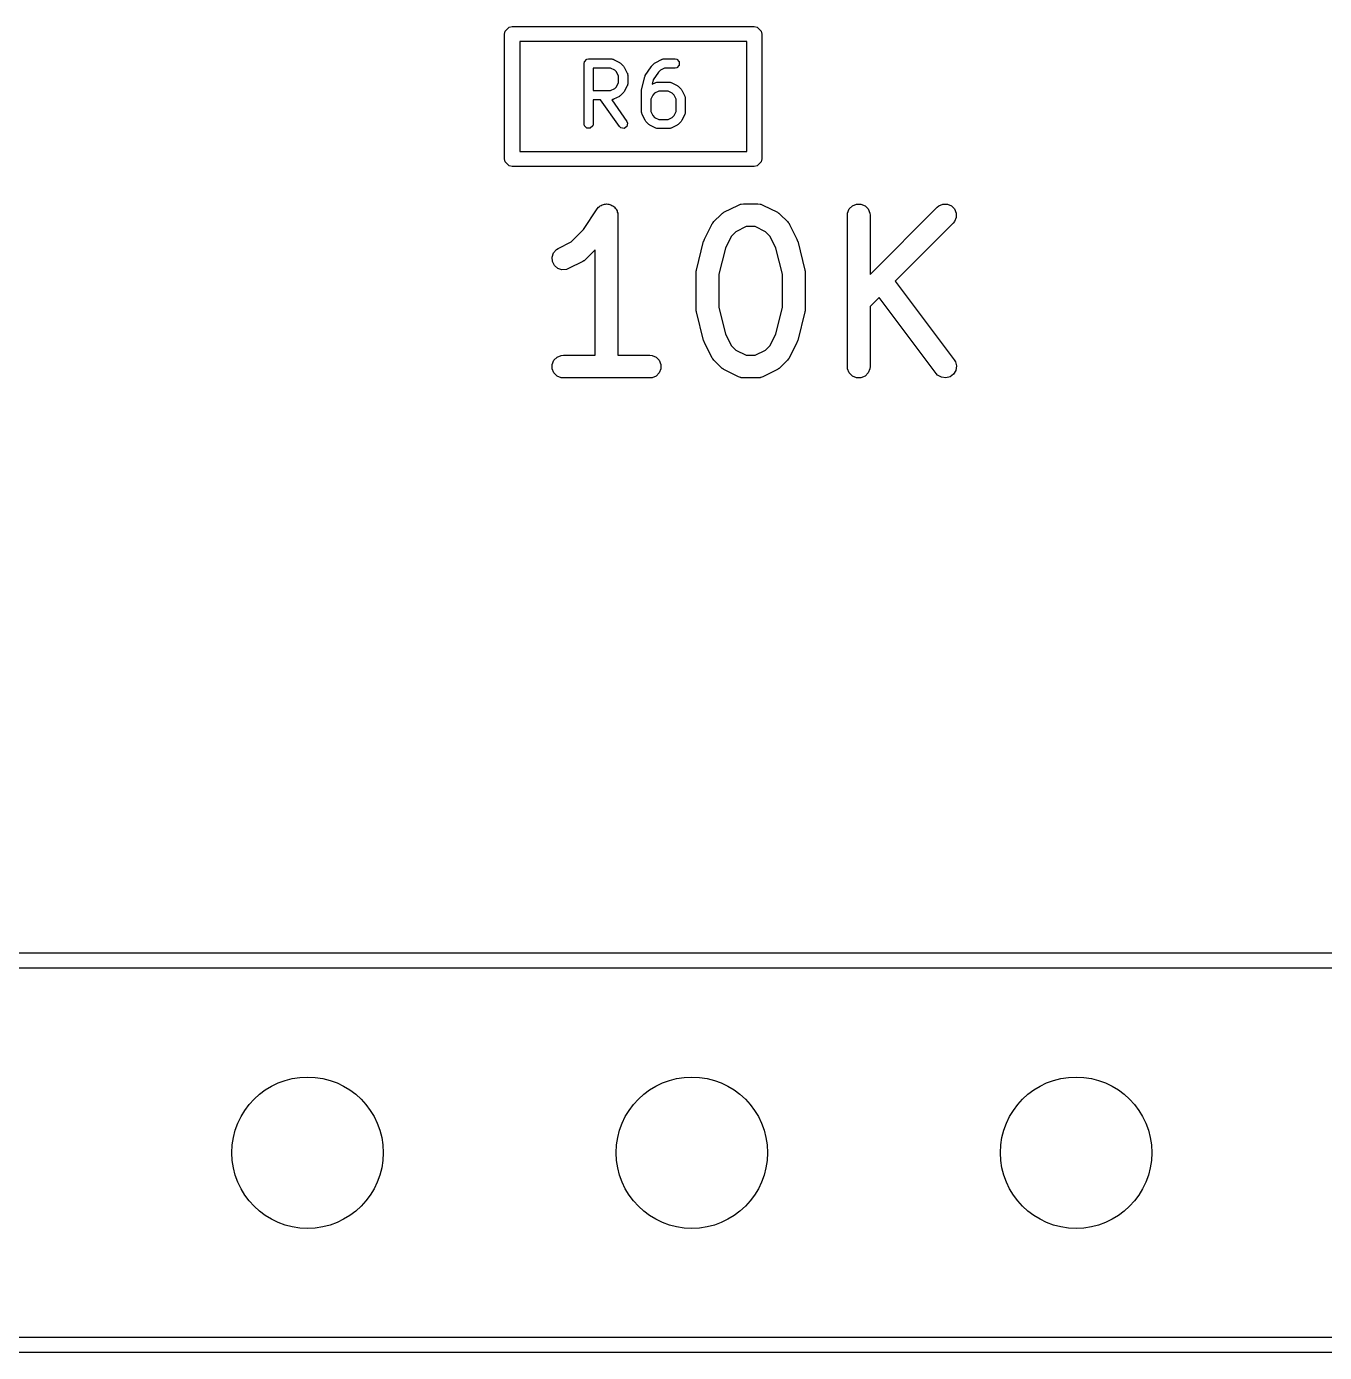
# Model space of a CAD drawing. Extents: x 2.26 to 6.35, y -6.6 to -4.52.
# Drawn here: x 2.7678 to 3.1056, y -6.4693 to -6.1243 of the extents above; entities that cross this region are included whole.
import ezdxf

# ---------------------------------------------------------------- set-up
doc = ezdxf.new("R2010")
doc.units = 0
doc.header["$MEASUREMENT"] = 0
doc.layers.add('BLACK', color=7, linetype='CONTINUOUS')

msp = doc.modelspace()

# ---------------------------------------------------------------- linework, layer by layer
at = {"layer": 'BLACK', "linetype": 'CONTINUOUS'}
for p, q in [((2.89222, -6.12628), (2.89237, -6.12553)), ((2.89222, -6.15876), (2.89222, -6.12628)), ((2.89237, -6.12553), (2.89344, -6.12446)), ((2.89344, -6.12446), (2.89419, -6.12431)), ((2.89419, -6.12431), (2.95719, -6.12431)), ((2.95719, -6.12431), (2.95794, -6.12446)), ((2.95794, -6.12446), (2.959, -6.12553)), ((2.959, -6.12553), (2.95915, -6.12628)), ((2.95915, -6.12628), (2.95915, -6.15876)), ((2.89616, -6.12825), (2.89616, -6.15679)), ((2.95522, -6.12825), (2.89616, -6.12825)), ((2.95522, -6.15679), (2.95522, -6.12825)), ((2.91288, -6.13393), (2.91297, -6.13348)), ((2.91297, -6.13348), (2.91361, -6.13284)), ((2.91361, -6.13284), (2.91407, -6.13275)), ((2.91407, -6.13275), (2.92006, -6.13275)), ((2.92006, -6.13275), (2.92012, -6.13276)), ((2.92012, -6.13276), (2.92015, -6.13276)), ((2.92015, -6.13276), (2.92033, -6.13281)), ((2.92033, -6.13281), (2.92052, -6.13284)), ((2.92052, -6.13284), (2.92054, -6.13286)), ((2.92054, -6.13286), (2.92059, -6.13288)), ((2.92059, -6.13288), (2.92209, -6.13363)), ((2.92209, -6.13363), (2.92224, -6.13374)), ((2.92224, -6.13374), (2.9224, -6.13385)), ((2.93123, -6.13385), (2.93139, -6.13374)), ((2.93139, -6.13374), (2.93153, -6.13363)), ((2.93153, -6.13363), (2.93303, -6.13288)), ((2.93303, -6.13288), (2.93309, -6.13286)), ((2.93309, -6.13286), (2.93311, -6.13284)), ((2.93311, -6.13284), (2.9333, -6.13281)), ((2.9333, -6.13281), (2.93348, -6.13276)), ((2.93348, -6.13276), (2.9335, -6.13276)), ((2.9335, -6.13276), (2.93356, -6.13275)), ((2.93356, -6.13275), (2.93656, -6.13275)), ((2.93656, -6.13275), (2.93701, -6.13284)), ((2.93701, -6.13284), (2.93765, -6.13348)), ((2.93765, -6.13348), (2.93765, -6.13439)), ((2.91288, -6.14968), (2.91288, -6.13393)), ((2.91979, -6.13512), (2.91525, -6.13512)), ((2.91525, -6.13512), (2.91525, -6.141)), ((2.92086, -6.13565), (2.91979, -6.13512)), ((2.92134, -6.13613), (2.92086, -6.13565)), ((2.92188, -6.13721), (2.92134, -6.13613)), ((2.9224, -6.13385), (2.92315, -6.1346)), ((2.92315, -6.1346), (2.92325, -6.13476)), ((2.92325, -6.13476), (2.92337, -6.13491)), ((2.92337, -6.13491), (2.92412, -6.13641)), ((2.92412, -6.13641), (2.92414, -6.13646)), ((2.92414, -6.13646), (2.92416, -6.13648)), ((2.92416, -6.13648), (2.92419, -6.13667)), ((2.92419, -6.13667), (2.92424, -6.13685)), ((2.92424, -6.13685), (2.92423, -6.13688)), ((2.92423, -6.13688), (2.92425, -6.13693)), ((2.92425, -6.13693), (2.92425, -6.13918)), ((2.92875, -6.13722), (2.92883, -6.13703)), ((2.92883, -6.13703), (2.93033, -6.13478)), ((2.93033, -6.13478), (2.93041, -6.1347)), ((2.93041, -6.1347), (2.93048, -6.1346)), ((2.93048, -6.1346), (2.93123, -6.13385)), ((2.93223, -6.13619), (2.93091, -6.13817)), ((2.93276, -6.13565), (2.93223, -6.13619)), ((2.93384, -6.13512), (2.93276, -6.13565)), ((2.93656, -6.13512), (2.93384, -6.13512)), ((2.93701, -6.13503), (2.93656, -6.13512)), ((2.93765, -6.13439), (2.93701, -6.13503)), ((2.91979, -6.141), (2.92086, -6.14046)), ((2.92086, -6.14046), (2.92134, -6.13998)), ((2.92134, -6.13998), (2.92188, -6.1389)), ((2.92188, -6.1389), (2.92188, -6.13721)), ((2.92412, -6.13971), (2.92337, -6.14121)), ((2.92414, -6.13965), (2.92412, -6.13971)), ((2.92416, -6.13964), (2.92414, -6.13965)), ((2.92419, -6.13945), (2.92416, -6.13964)), ((2.92424, -6.13927), (2.92419, -6.13945)), ((2.92425, -6.13918), (2.92423, -6.13924)), ((2.92423, -6.13924), (2.92424, -6.13927)), ((2.92788, -6.14068), (2.92791, -6.14054)), ((2.92791, -6.14054), (2.92792, -6.1404)), ((2.92792, -6.1404), (2.92867, -6.1374)), ((2.92867, -6.1374), (2.92875, -6.13722)), ((2.93091, -6.13817), (2.93062, -6.13934)), ((2.93062, -6.13934), (2.93153, -6.13888)), ((2.93153, -6.13888), (2.93159, -6.13886)), ((2.93159, -6.13886), (2.93161, -6.13884)), ((2.93161, -6.13884), (2.9318, -6.13881)), ((2.9318, -6.13881), (2.93198, -6.13876)), ((2.93198, -6.13876), (2.93201, -6.13876)), ((2.93201, -6.13876), (2.93206, -6.13875)), ((2.93206, -6.13875), (2.93506, -6.13875)), ((2.93506, -6.13875), (2.93512, -6.13876)), ((2.93512, -6.13876), (2.93515, -6.13876)), ((2.93515, -6.13876), (2.93533, -6.13881)), ((2.93533, -6.13881), (2.93551, -6.13884)), ((2.93551, -6.13884), (2.93553, -6.13886)), ((2.93553, -6.13886), (2.93559, -6.13888)), ((2.93559, -6.13888), (2.93709, -6.13963)), ((2.93709, -6.13963), (2.93724, -6.13974)), ((2.93724, -6.13974), (2.9374, -6.13985)), ((2.9374, -6.13985), (2.93815, -6.1406)), ((2.93815, -6.1406), (2.93825, -6.14076)), ((2.91525, -6.141), (2.91979, -6.141)), ((2.9172, -6.14336), (2.91525, -6.14336)), ((2.91525, -6.14336), (2.91525, -6.14968)), ((2.9221, -6.15036), (2.9172, -6.14336)), ((2.92012, -6.14335), (2.92008, -6.14336)), ((2.92008, -6.14336), (2.92403, -6.149)), ((2.92015, -6.14336), (2.92012, -6.14335)), ((2.92033, -6.14331), (2.92015, -6.14336)), ((2.92052, -6.14327), (2.92033, -6.14331)), ((2.92054, -6.14326), (2.92052, -6.14327)), ((2.92059, -6.14324), (2.92054, -6.14326)), ((2.92209, -6.14249), (2.92059, -6.14324)), ((2.92224, -6.14237), (2.92209, -6.14249)), ((2.9224, -6.14227), (2.92224, -6.14237)), ((2.92315, -6.14152), (2.9224, -6.14227)), ((2.92325, -6.14136), (2.92315, -6.14152)), ((2.92337, -6.14121), (2.92325, -6.14136)), ((2.92788, -6.14668), (2.92788, -6.14068)), ((2.93078, -6.14213), (2.93024, -6.14321)), ((2.93024, -6.14321), (2.93024, -6.1464)), ((2.93126, -6.14165), (2.93078, -6.14213)), ((2.93234, -6.14111), (2.93126, -6.14165)), ((2.93478, -6.14111), (2.93234, -6.14111)), ((2.93586, -6.14165), (2.93478, -6.14111)), ((2.93634, -6.14213), (2.93586, -6.14165)), ((2.93688, -6.14321), (2.93634, -6.14213)), ((2.93688, -6.1464), (2.93688, -6.14321)), ((2.93825, -6.14076), (2.93837, -6.14091)), ((2.93837, -6.14091), (2.93912, -6.1424)), ((2.93912, -6.1424), (2.93913, -6.14246)), ((2.93913, -6.14246), (2.93915, -6.14248)), ((2.93915, -6.14248), (2.93919, -6.14267)), ((2.93919, -6.14267), (2.93924, -6.14285)), ((2.93924, -6.14285), (2.93923, -6.14287)), ((2.93923, -6.14287), (2.93924, -6.14293)), ((2.93924, -6.14293), (2.93924, -6.14668)), ((2.92789, -6.14674), (2.92788, -6.14668)), ((2.92789, -6.14677), (2.92789, -6.14674)), ((2.92794, -6.14695), (2.92789, -6.14677)), ((2.92797, -6.14713), (2.92794, -6.14695)), ((2.92799, -6.14715), (2.92797, -6.14713)), ((2.92801, -6.14721), (2.92799, -6.14715)), ((2.92876, -6.14871), (2.92801, -6.14721)), ((2.93024, -6.1464), (2.93078, -6.14748)), ((2.93078, -6.14748), (2.93126, -6.14796)), ((2.93586, -6.14796), (2.93634, -6.14748)), ((2.93634, -6.14748), (2.93688, -6.1464)), ((2.93912, -6.14721), (2.93837, -6.14871)), ((2.93913, -6.14715), (2.93912, -6.14721)), ((2.93915, -6.14713), (2.93913, -6.14715)), ((2.93919, -6.14695), (2.93915, -6.14713)), ((2.93924, -6.14677), (2.93919, -6.14695)), ((2.93924, -6.14668), (2.93923, -6.14674)), ((2.93923, -6.14674), (2.93924, -6.14677)), ((2.91297, -6.15013), (2.91288, -6.14968)), ((2.91361, -6.15077), (2.91297, -6.15013)), ((2.91452, -6.15077), (2.91361, -6.15077)), ((2.91516, -6.15013), (2.91452, -6.15077)), ((2.91525, -6.14968), (2.91516, -6.15013)), ((2.92243, -6.15068), (2.9221, -6.15036)), ((2.92332, -6.15084), (2.92243, -6.15068)), ((2.92406, -6.15032), (2.92332, -6.15084)), ((2.92403, -6.149), (2.92422, -6.14943)), ((2.92422, -6.14943), (2.92406, -6.15032)), ((2.92887, -6.14886), (2.92876, -6.14871)), ((2.92898, -6.14902), (2.92887, -6.14886)), ((2.92973, -6.14977), (2.92898, -6.14902)), ((2.92989, -6.14987), (2.92973, -6.14977)), ((2.93004, -6.14999), (2.92989, -6.14987)), ((2.93153, -6.15074), (2.93004, -6.14999)), ((2.93126, -6.14796), (2.93234, -6.1485)), ((2.93159, -6.15075), (2.93153, -6.15074)), ((2.93161, -6.15077), (2.93159, -6.15075)), ((2.9318, -6.15081), (2.93161, -6.15077)), ((2.93198, -6.15086), (2.9318, -6.15081)), ((2.93201, -6.15085), (2.93198, -6.15086)), ((2.93206, -6.15086), (2.93201, -6.15085)), ((2.93506, -6.15086), (2.93206, -6.15086)), ((2.93234, -6.1485), (2.93478, -6.1485)), ((2.93478, -6.1485), (2.93586, -6.14796)), ((2.93512, -6.15085), (2.93506, -6.15086)), ((2.93515, -6.15086), (2.93512, -6.15085)), ((2.93533, -6.15081), (2.93515, -6.15086)), ((2.93551, -6.15077), (2.93533, -6.15081)), ((2.93553, -6.15075), (2.93551, -6.15077)), ((2.93559, -6.15074), (2.93553, -6.15075)), ((2.93709, -6.14999), (2.93559, -6.15074)), ((2.93724, -6.14987), (2.93709, -6.14999)), ((2.9374, -6.14977), (2.93724, -6.14987)), ((2.93815, -6.14902), (2.9374, -6.14977)), ((2.93825, -6.14886), (2.93815, -6.14902)), ((2.93837, -6.14871), (2.93825, -6.14886)), ((2.89616, -6.15679), (2.95522, -6.15679)), ((2.89237, -6.15951), (2.89222, -6.15876)), ((2.89344, -6.16058), (2.89237, -6.15951)), ((2.89419, -6.16073), (2.89344, -6.16058)), ((2.95719, -6.16073), (2.89419, -6.16073)), ((2.95794, -6.16058), (2.95719, -6.16073)), ((2.959, -6.15951), (2.95794, -6.16058)), ((2.95915, -6.15876), (2.959, -6.15951)), ((2.9163, -6.17178), (2.91666, -6.17133)), ((2.91666, -6.17133), (2.91691, -6.17117)), ((2.91691, -6.17117), (2.91711, -6.17096)), ((2.91711, -6.17096), (2.91738, -6.17085)), ((2.91738, -6.17085), (2.91762, -6.17069)), ((2.91762, -6.17069), (2.91791, -6.17063)), ((2.91791, -6.17063), (2.91818, -6.17052)), ((2.91818, -6.17052), (2.91847, -6.17052)), ((2.91847, -6.17052), (2.91875, -6.17047)), ((2.91875, -6.17047), (2.91904, -6.17052)), ((2.91904, -6.17052), (2.91933, -6.17052)), ((2.91933, -6.17052), (2.9196, -6.17063)), ((2.9196, -6.17063), (2.91988, -6.17069)), ((2.91988, -6.17069), (2.92012, -6.17085)), ((2.92012, -6.17085), (2.92039, -6.17096)), ((2.92039, -6.17096), (2.9206, -6.17117)), ((2.9206, -6.17117), (2.92084, -6.17133)), ((2.92084, -6.17133), (2.921, -6.17157)), ((2.921, -6.17157), (2.92121, -6.17178)), ((2.9493, -6.17265), (2.95305, -6.17078)), ((2.95305, -6.17078), (2.95359, -6.17057)), ((2.95359, -6.17057), (2.9537, -6.17056)), ((2.9537, -6.17056), (2.9538, -6.17052)), ((2.9538, -6.17052), (2.95437, -6.17047)), ((2.95437, -6.17047), (2.95812, -6.17047)), ((2.95812, -6.17047), (2.9587, -6.17052)), ((2.9587, -6.17052), (2.9588, -6.17056)), ((2.9588, -6.17056), (2.9589, -6.17057)), ((2.9589, -6.17057), (2.95944, -6.17078)), ((2.95944, -6.17078), (2.96319, -6.17265)), ((2.98191, -6.17178), (2.98273, -6.17096)), ((2.98273, -6.17096), (2.98379, -6.17052)), ((2.98379, -6.17052), (2.98495, -6.17052)), ((2.98495, -6.17052), (2.98601, -6.17096)), ((2.98601, -6.17096), (2.98682, -6.17178)), ((2.98732, -6.18879), (3.00478, -6.17133)), ((3.00478, -6.17133), (3.00523, -6.17096)), ((3.00523, -6.17096), (3.00629, -6.17052)), ((3.00629, -6.17052), (3.00744, -6.17052)), ((3.00744, -6.17052), (3.00851, -6.17096)), ((3.00851, -6.17096), (3.00932, -6.17178)), ((2.91271, -6.17716), (2.9163, -6.17178)), ((2.9163, -6.17178), (2.9163, -6.17178)), ((2.9163, -6.17178), (2.9163, -6.17178)), ((2.9163, -6.17178), (2.9163, -6.17178)), ((2.92121, -6.17178), (2.92132, -6.17204)), ((2.92132, -6.17204), (2.92148, -6.17229)), ((2.92148, -6.17229), (2.92154, -6.17257)), ((2.92154, -6.17257), (2.92165, -6.17284)), ((2.92165, -6.17284), (2.9217, -6.17341)), ((2.9217, -6.17341), (2.92171, -6.17341)), ((2.92171, -6.17341), (2.9217, -6.17342)), ((2.9217, -6.17342), (2.92171, -6.17342)), ((2.92171, -6.17342), (2.92171, -6.20984)), ((2.94647, -6.17531), (2.94666, -6.17508)), ((2.94666, -6.17508), (2.94854, -6.1732)), ((2.94854, -6.1732), (2.94876, -6.17302)), ((2.94876, -6.17302), (2.94881, -6.17296)), ((2.94881, -6.17296), (2.9489, -6.1729)), ((2.9489, -6.1729), (2.94898, -6.17284)), ((2.94898, -6.17284), (2.94905, -6.17281)), ((2.94905, -6.17281), (2.9493, -6.17265)), ((2.96319, -6.17265), (2.96344, -6.17281)), ((2.96344, -6.17281), (2.96351, -6.17284)), ((2.96351, -6.17284), (2.96359, -6.1729)), ((2.96359, -6.1729), (2.96368, -6.17296)), ((2.96368, -6.17296), (2.96373, -6.17302)), ((2.96373, -6.17302), (2.96396, -6.1732)), ((2.96396, -6.1732), (2.96583, -6.17508)), ((2.96583, -6.17508), (2.96602, -6.17531)), ((2.98142, -6.17342), (2.98147, -6.17284)), ((2.98142, -6.21279), (2.98142, -6.17342)), ((2.98147, -6.17284), (2.98191, -6.17178)), ((2.98682, -6.17178), (2.98727, -6.17284)), ((2.98727, -6.17284), (2.98732, -6.17342)), ((2.98732, -6.17342), (2.98732, -6.18879)), ((3.00932, -6.17506), (3.00895, -6.17551)), ((3.00932, -6.17178), (3.00976, -6.17284)), ((3.00976, -6.17399), (3.00932, -6.17506)), ((3.00976, -6.17284), (3.00976, -6.17399)), ((2.9095, -6.18037), (2.91271, -6.17716)), ((2.94423, -6.1796), (2.94611, -6.17585)), ((2.94611, -6.17585), (2.94626, -6.1756)), ((2.94626, -6.1756), (2.94629, -6.17553)), ((2.94629, -6.17553), (2.94636, -6.17545)), ((2.94636, -6.17545), (2.94642, -6.17536)), ((2.94642, -6.17536), (2.94647, -6.17531)), ((2.95237, -6.17772), (2.95118, -6.17892)), ((2.95507, -6.17637), (2.95237, -6.17772)), ((2.95743, -6.17637), (2.95507, -6.17637)), ((2.96012, -6.17772), (2.95743, -6.17637)), ((2.96132, -6.17892), (2.96012, -6.17772)), ((2.96602, -6.17531), (2.96608, -6.17536)), ((2.96608, -6.17536), (2.96614, -6.17545)), ((2.96614, -6.17545), (2.9662, -6.17553)), ((2.9662, -6.17553), (2.96623, -6.1756)), ((2.96623, -6.1756), (2.96639, -6.17585)), ((2.96639, -6.17585), (2.96826, -6.1796)), ((3.00895, -6.17551), (2.99389, -6.19057)), ((2.90569, -6.18233), (2.90618, -6.18203)), ((2.90618, -6.18203), (2.9095, -6.18037)), ((2.94213, -6.1877), (2.94401, -6.1802)), ((2.94401, -6.1802), (2.94402, -6.18016)), ((2.94402, -6.18016), (2.94403, -6.18014)), ((2.94403, -6.18014), (2.94412, -6.1799)), ((2.94412, -6.1799), (2.9442, -6.17966)), ((2.9442, -6.17966), (2.94422, -6.17964)), ((2.94422, -6.17964), (2.94423, -6.1796)), ((2.94966, -6.18195), (2.94795, -6.18878)), ((2.95118, -6.17892), (2.94966, -6.18195)), ((2.96284, -6.18195), (2.96132, -6.17892)), ((2.96454, -6.18878), (2.96284, -6.18195)), ((2.96826, -6.1796), (2.96828, -6.17964)), ((2.96828, -6.17964), (2.96829, -6.17966)), ((2.96829, -6.17966), (2.96838, -6.1799)), ((2.96838, -6.1799), (2.96847, -6.18014)), ((2.96847, -6.18014), (2.96847, -6.18016)), ((2.96847, -6.18016), (2.96849, -6.1802)), ((2.96849, -6.1802), (2.97036, -6.1877)), ((2.90457, -6.1843), (2.90494, -6.1832)), ((2.90466, -6.18545), (2.90457, -6.1843)), ((2.90517, -6.18648), (2.90466, -6.18545)), ((2.90494, -6.1832), (2.90569, -6.18233)), ((2.91257, -6.18543), (2.90882, -6.18731)), ((2.91282, -6.18528), (2.91257, -6.18543)), ((2.91289, -6.18525), (2.91282, -6.18528)), ((2.91297, -6.18518), (2.91289, -6.18525)), ((2.91306, -6.18512), (2.91297, -6.18518)), ((2.91311, -6.18507), (2.91306, -6.18512)), ((2.91334, -6.18488), (2.91311, -6.18507)), ((2.9158, -6.18242), (2.91334, -6.18488)), ((2.9158, -6.20984), (2.9158, -6.18242)), ((2.90604, -6.18723), (2.90517, -6.18648)), ((2.90713, -6.1876), (2.90604, -6.18723)), ((2.90828, -6.18751), (2.90713, -6.1876)), ((2.90882, -6.18731), (2.90828, -6.18751)), ((2.94205, -6.18827), (2.94208, -6.18806)), ((2.94206, -6.18832), (2.94205, -6.18827)), ((2.94205, -6.18842), (2.94206, -6.18832)), ((2.94205, -6.19779), (2.94205, -6.18842)), ((2.94208, -6.18806), (2.9421, -6.18784)), ((2.9421, -6.18784), (2.94212, -6.1878)), ((2.94212, -6.1878), (2.94213, -6.1877)), ((2.94795, -6.18878), (2.94795, -6.19743)), ((2.96454, -6.19743), (2.96454, -6.18878)), ((2.97036, -6.1877), (2.97038, -6.1878)), ((2.97038, -6.1878), (2.97039, -6.18784)), ((2.97039, -6.18784), (2.97041, -6.18806)), ((2.97041, -6.18806), (2.97045, -6.18827)), ((2.97045, -6.18827), (2.97044, -6.18832)), ((2.97044, -6.18832), (2.97045, -6.18842)), ((2.97045, -6.18842), (2.97045, -6.19779)), ((2.99389, -6.19057), (3.00923, -6.21102)), ((2.98967, -6.19479), (2.98732, -6.19714)), ((3.0045, -6.21456), (2.98967, -6.19479)), ((2.94206, -6.19789), (2.94205, -6.19779)), ((2.94205, -6.19793), (2.94206, -6.19789)), ((2.94208, -6.19815), (2.94205, -6.19793)), ((2.9421, -6.19837), (2.94208, -6.19815)), ((2.94212, -6.19841), (2.9421, -6.19837)), ((2.94213, -6.19851), (2.94212, -6.19841)), ((2.94401, -6.20601), (2.94213, -6.19851)), ((2.94795, -6.19743), (2.94966, -6.20426)), ((2.96284, -6.20426), (2.96454, -6.19743)), ((2.97036, -6.19851), (2.96849, -6.20601)), ((2.97038, -6.19841), (2.97036, -6.19851)), ((2.97039, -6.19837), (2.97038, -6.19841)), ((2.97041, -6.19815), (2.97039, -6.19837)), ((2.97045, -6.19793), (2.97041, -6.19815)), ((2.97045, -6.19779), (2.97044, -6.19789)), ((2.97044, -6.19789), (2.97045, -6.19793)), ((2.98732, -6.19714), (2.98732, -6.21279)), ((2.94402, -6.20605), (2.94401, -6.20601)), ((2.94403, -6.20607), (2.94402, -6.20605)), ((2.94412, -6.20631), (2.94403, -6.20607)), ((2.94966, -6.20426), (2.95118, -6.20729)), ((2.96132, -6.20729), (2.96284, -6.20426)), ((2.96847, -6.20607), (2.96838, -6.20631)), ((2.96849, -6.20601), (2.96847, -6.20605)), ((2.96847, -6.20605), (2.96847, -6.20607)), ((2.9442, -6.20655), (2.94412, -6.20631)), ((2.94422, -6.20657), (2.9442, -6.20655)), ((2.94423, -6.20661), (2.94422, -6.20657)), ((2.94611, -6.21036), (2.94423, -6.20661)), ((2.95118, -6.20729), (2.95237, -6.20849)), ((2.95237, -6.20849), (2.95507, -6.20984)), ((2.95743, -6.20984), (2.96012, -6.20849)), ((2.96012, -6.20849), (2.96132, -6.20729)), ((2.96826, -6.20661), (2.96639, -6.21036)), ((2.96828, -6.20657), (2.96826, -6.20661)), ((2.96829, -6.20655), (2.96828, -6.20657)), ((2.96838, -6.20631), (2.96829, -6.20655)), ((2.90461, -6.21221), (2.90505, -6.21115)), ((2.90461, -6.21336), (2.90461, -6.21221)), ((2.90505, -6.21115), (2.90586, -6.21033)), ((2.90586, -6.21033), (2.90693, -6.20989)), ((2.90693, -6.20989), (2.9075, -6.20984)), ((2.9075, -6.20984), (2.9158, -6.20984)), ((2.92171, -6.20984), (2.93, -6.20984)), ((2.93, -6.20984), (2.93058, -6.20989)), ((2.93058, -6.20989), (2.93164, -6.21033)), ((2.93164, -6.21033), (2.93246, -6.21115)), ((2.93246, -6.21115), (2.9329, -6.21221)), ((2.9329, -6.21221), (2.9329, -6.21336)), ((2.94626, -6.21061), (2.94611, -6.21036)), ((2.94629, -6.21068), (2.94626, -6.21061)), ((2.94636, -6.21076), (2.94629, -6.21068)), ((2.94642, -6.21085), (2.94636, -6.21076)), ((2.94647, -6.2109), (2.94642, -6.21085)), ((2.94666, -6.21113), (2.94647, -6.2109)), ((2.94854, -6.213), (2.94666, -6.21113)), ((2.94876, -6.21319), (2.94854, -6.213)), ((2.95507, -6.20984), (2.95743, -6.20984)), ((2.96396, -6.213), (2.96373, -6.21319)), ((2.96583, -6.21113), (2.96396, -6.213)), ((2.96602, -6.2109), (2.96583, -6.21113)), ((2.96608, -6.21085), (2.96602, -6.2109)), ((2.96614, -6.21076), (2.96608, -6.21085)), ((2.9662, -6.21068), (2.96614, -6.21076)), ((2.96623, -6.21061), (2.9662, -6.21068)), ((2.96639, -6.21036), (2.96623, -6.21061)), ((2.98147, -6.21336), (2.98142, -6.21279)), ((2.98732, -6.21279), (2.98727, -6.21336)), ((3.00923, -6.21102), (3.00953, -6.21151)), ((3.00953, -6.21151), (3.00981, -6.21263)), ((3.00981, -6.21263), (3.00965, -6.21377)), ((2.90505, -6.21443), (2.90461, -6.21336)), ((2.90586, -6.21524), (2.90505, -6.21443)), ((2.90693, -6.21568), (2.90586, -6.21524)), ((2.9075, -6.21574), (2.90693, -6.21568)), ((2.93, -6.21574), (2.9075, -6.21574)), ((2.93058, -6.21568), (2.93, -6.21574)), ((2.93164, -6.21524), (2.93058, -6.21568)), ((2.93246, -6.21443), (2.93164, -6.21524)), ((2.9329, -6.21336), (2.93246, -6.21443)), ((2.94881, -6.21325), (2.94876, -6.21319)), ((2.9489, -6.2133), (2.94881, -6.21325)), ((2.94898, -6.21337), (2.9489, -6.2133)), ((2.94905, -6.2134), (2.94898, -6.21337)), ((2.9493, -6.21355), (2.94905, -6.2134)), ((2.95305, -6.21543), (2.9493, -6.21355)), ((2.95359, -6.21564), (2.95305, -6.21543)), ((2.9537, -6.21564), (2.95359, -6.21564)), ((2.9538, -6.21568), (2.9537, -6.21564)), ((2.95437, -6.21574), (2.9538, -6.21568)), ((2.95812, -6.21574), (2.95437, -6.21574)), ((2.9587, -6.21568), (2.95812, -6.21574)), ((2.9588, -6.21564), (2.9587, -6.21568)), ((2.9589, -6.21564), (2.9588, -6.21564)), ((2.95944, -6.21543), (2.9589, -6.21564)), ((2.96319, -6.21355), (2.95944, -6.21543)), ((2.96344, -6.2134), (2.96319, -6.21355)), ((2.96351, -6.21337), (2.96344, -6.2134)), ((2.96359, -6.2133), (2.96351, -6.21337)), ((2.96368, -6.21325), (2.96359, -6.2133)), ((2.96373, -6.21319), (2.96368, -6.21325)), ((2.98191, -6.21443), (2.98147, -6.21336)), ((2.98273, -6.21524), (2.98191, -6.21443)), ((2.98379, -6.21568), (2.98273, -6.21524)), ((2.98495, -6.21568), (2.98379, -6.21568)), ((2.98601, -6.21524), (2.98495, -6.21568)), ((2.98682, -6.21443), (2.98601, -6.21524)), ((2.98727, -6.21336), (2.98682, -6.21443)), ((3.0049, -6.21499), (3.0045, -6.21456)), ((3.00589, -6.21557), (3.0049, -6.21499)), ((3.00703, -6.21574), (3.00589, -6.21557)), ((3.00814, -6.21545), (3.00703, -6.21574)), ((3.00906, -6.21476), (3.00814, -6.21545)), ((3.00965, -6.21377), (3.00906, -6.21476)), ((2.39094, -6.36535), (6.29094, -6.36535)), ((6.28898, -6.36929), (2.39291, -6.36929)), ((2.41676, -6.46535), (6.28898, -6.46535)), ((6.29094, -6.46929), (2.41594, -6.46929))]:
    msp.add_line(p, q, dxfattribs=at)
at = {"layer": 'BLACK'}
for centre in [(2.84094, -6.41732), (2.94094, -6.41732), (3.04094, -6.41732)]:
    msp.add_circle(centre, 0.01969, dxfattribs=at)

doc.saveas('drawing.dxf')
